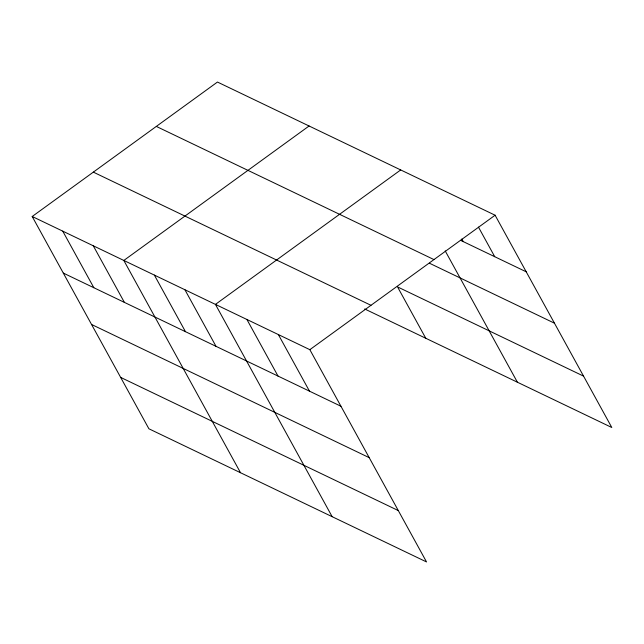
<?xml version="1.0" encoding="UTF-8"?>
<svg xmlns="http://www.w3.org/2000/svg" width="644" height="644" viewBox="0 0 644 644"><rect width="100%" height="100%" fill="white"/><g stroke="black" fill="none" stroke-linecap="round" stroke-linejoin="round"><path stroke-width="0.97" d="M32.2 216.497L309.844 349.676L426.545 561.954L148.901 428.783L32.2 216.497L217.455 82.046L495.099 215.217L611.8 427.503L364.697 308.967M309.08 125.991L123.825 260.45L240.526 472.728M400.697 169.936L215.442 304.395L332.151 516.681M309.844 349.676L495.099 215.217M460.573 240.325L526.204 271.8M156.323 126.417L433.967 259.588M429.508 263.251L554.452 323.183M583.553 376.12L397.533 286.894L425.781 338.269M93.332 172.133L370.976 305.304M63.305 273.08L340.95 406.259M91.553 324.463L369.197 457.643M120.653 377.4L398.298 510.579M478.468 227.115L494.737 256.706M461.837 239.005L463.269 241.613M445.213 250.902L517.398 382.222M278.377 334.582L309.482 391.166M246.91 319.488L278.015 376.072M184.909 289.752L216.014 346.335M154.367 275.101L185.472 331.684M93.283 245.799L124.389 302.382M62.742 231.148L93.847 287.731"/></g></svg>
